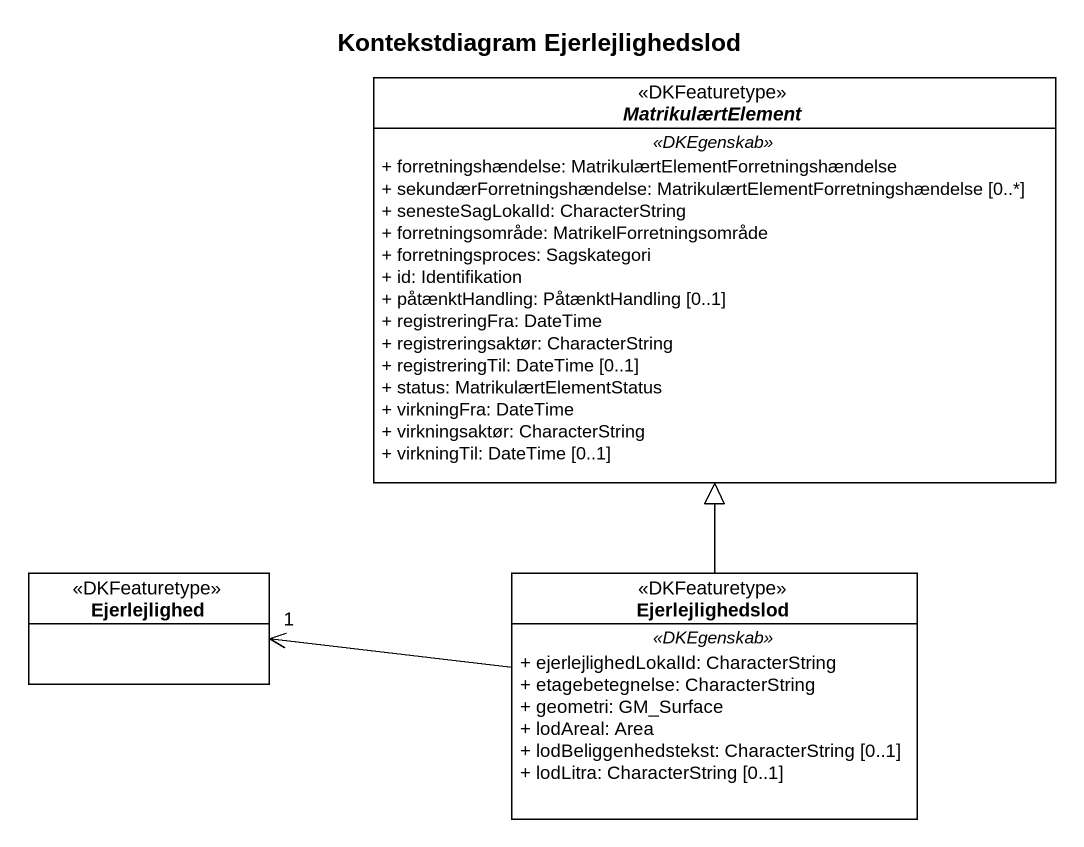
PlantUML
@startuml
title Kontekstdiagram Ejerlejlighedslod
hide circle
hide empty members
skinparam classAttributeIconSize 0
abstract class MatrikulærtElement <<DKFeaturetype>> {
  .. <<DKEgenskab>> ..
  + forretningshændelse: MatrikulærtElementForretningshændelse
  + sekundærForretningshændelse: MatrikulærtElementForretningshændelse [0..*]
  + senesteSagLokalId: CharacterString
  + forretningsområde: MatrikelForretningsområde
  + forretningsproces: Sagskategori
  + id: Identifikation
  + påtænktHandling: PåtænktHandling [0..1]
  + registreringFra: DateTime
  + registreringsaktør: CharacterString
  + registreringTil: DateTime [0..1]
  + status: MatrikulærtElementStatus
  + virkningFra: DateTime
  + virkningsaktør: CharacterString
  + virkningTil: DateTime [0..1]
}
class Ejerlejlighed <<DKFeaturetype>>
class Ejerlejlighedslod <<DKFeaturetype>> {
  .. <<DKEgenskab>> ..
  + ejerlejlighedLokalId: CharacterString
  + etagebetegnelse: CharacterString
  + geometri: GM_Surface
  + lodAreal: Area
  + lodBeliggenhedstekst: CharacterString [0..1]
  + lodLitra: CharacterString [0..1]
}
Ejerlejlighedslod -up-|> MatrikulærtElement
Ejerlejlighedslod -left-> "1" Ejerlejlighed
@enduml
